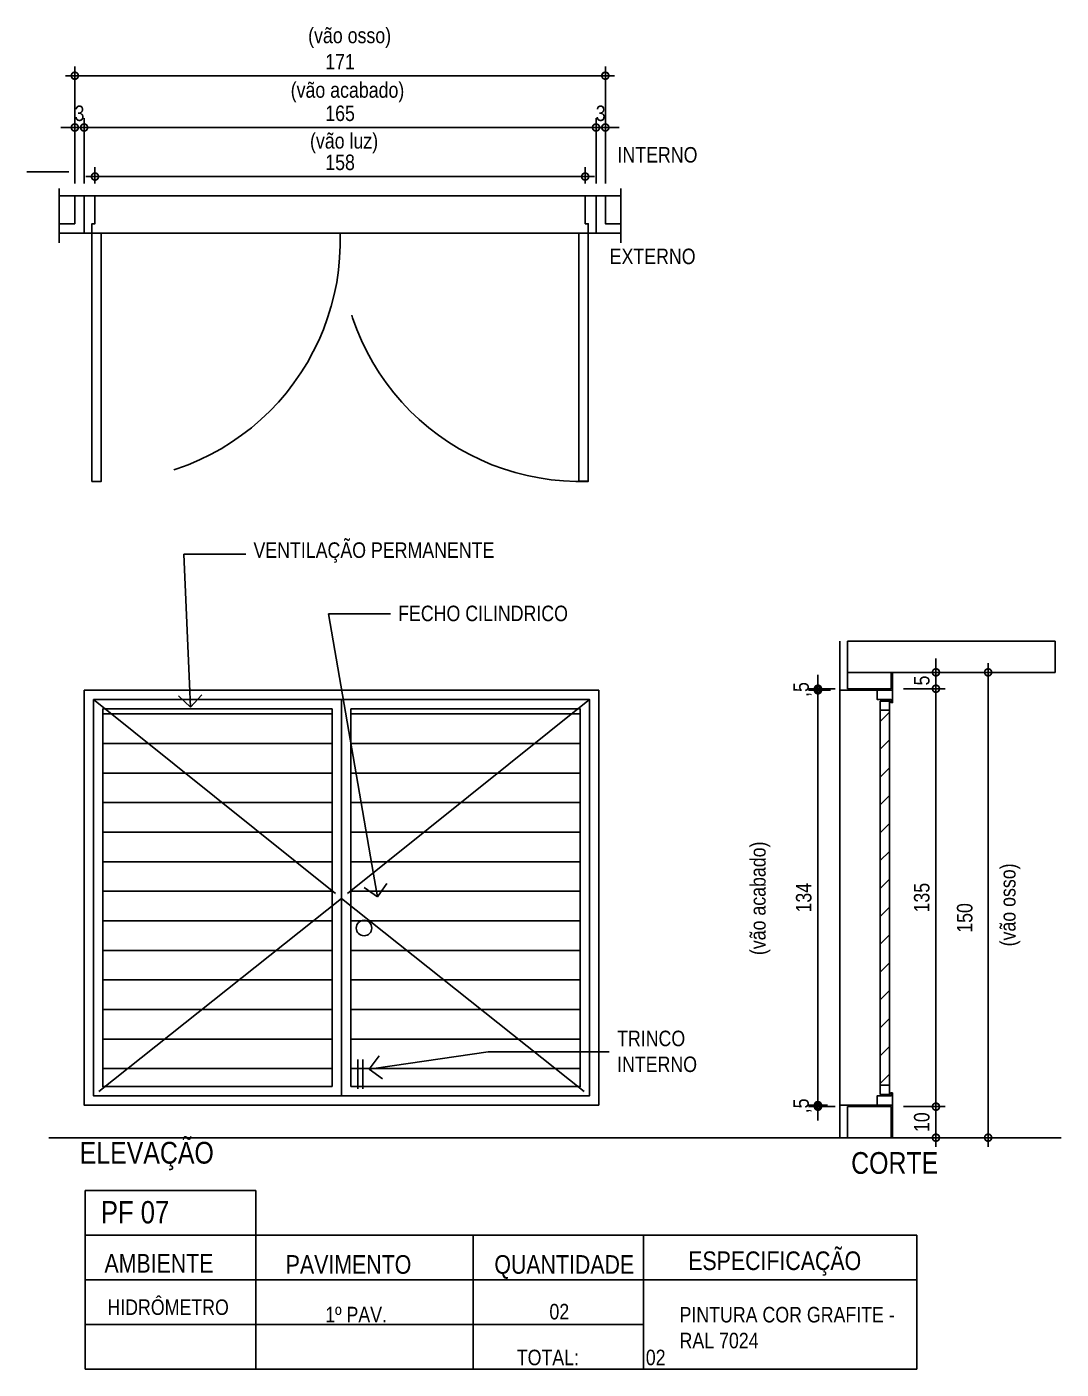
# Model space of a CAD drawing. Header units: metres. Extents: x -0.2 to 45.9, y -54 to 5.7.
# Drawn here: x 20.509 to 23.842, y 0.005 to 4.332 of the extents above; entities that cross this region are included whole.
import ezdxf
from ezdxf import colors
from ezdxf.entities.mleader import LeaderData, LeaderLine
from ezdxf.math import Vec2, Vec3

# ---------------------------------------------------------------- set-up
doc = ezdxf.new("R2010")
doc.units = ezdxf.units.M
doc.header["$PDMODE"] = 35
doc.linetypes.add('DASHEDX2', pattern=[1.5, 1, -0.5])
for name, color, linetype in [('AR-CAIXILHO', 1, 'Continuous'), ('ARQ-ALV ACAB', 4, 'Continuous'), ('ARQ-ALV OSSO', 5, 'Continuous'), ('ARQ-ALV-ACAB', 1, 'Continuous'), ('ARQ-AUX', 7, 'Continuous'), ('ARQ-AUX1', 1, 'Continuous'), ('ARQ-AUX2', 2, 'Continuous'), ('ARQ-CAX', 1, 'Continuous'), ('ARQ-CAX @ 1', 1, 'Continuous'), ('ARQ-DIM', 2, 'Continuous'), ('ARQ-ENCH', 1, 'Continuous'), ('ARQ-EST', 2, 'Continuous'), ('ARQ-PRJ', 7, 'DASHEDX2'), ('ARQ-SIM', 1, 'Continuous'), ('ARQ-TXT', 2, 'Continuous'), ('ES-CORTE', 2, 'Continuous')]:
    doc.layers.add(name, color=color, linetype=linetype)
doc.styles.add('Adesa', font='ARIALN.TTF')
doc.styles.get("Standard").update_dxf_attribs({"font": 'arial.ttf'})
doc.dimstyles.new('ADESA 1-0025', dxfattribs={"dimtxt": 0.05, "dimasz": 0.045, "dimexe": 0.03, "dimexo": 0.04, "dimgap": 0.02, "dimtad": 1, "dimtoh": 1, "dimdec": 0, "dimlfac": 100, "dimzin": 4, "dimtxsty": 'Adesa', "dimblk": 'DOTSMALL', "dimcen": 1, "dimdle": 0.03, "dimclrd": 1, "dimclre": 1, "dimclrt": 256, "dimazin": 1, "dimtm": 1e-09, "dimtfac": 1, "dimtdec": 0, "dimtix": 1, "dimtmove": 2, "dimatfit": 0, "dimldrblk": 'DOTSMALL', "dimfxl": 0.8, "dimtvp": 2, "dimtolj": 1, "dimtzin": 0, "dimarcsym": 0})

# ---------------------------------------------------------------- blocks, each defined once
blk = doc.blocks.new('*U83')
for points in [[(0, -0.17), (0.025, -0.17), (0.025, -0.14), (0.035, -0.14), (0.035, -0.05), (0, -0.05), (0, -0.17)], [(1.65, -0.17), (1.625, -0.17), (1.625, -0.14), (1.615, -0.14), (1.615, -0.05), (1.65, -0.05), (1.65, -0.17)], [(0.025, -0.17), (0.025, -0.97), (0.055, -0.97), (0.055, -0.17)], [(1.625, -0.17), (1.625, -0.9702), (1.595, -0.9702), (1.595, -0.17)]]:
    blk.add_lwpolyline(points, close=True)
at = {"layer": 'ARQ-PRJ'}
for centre, start, end in [((0.0505, -0.1958), 268.1178, 1.9074), ((1.5995, -0.1958), 178.0926, 271.8822)]:
    blk.add_arc(centre, 0.775, start, end, dxfattribs=at)
blk = doc.blocks.new('_DotSmall')
at = {"color": 0, "linetype": 'ByBlock', "const_width": 0.5}
blk.add_lwpolyline([(-0.0625, 0, 1), (0.0625, 0, 1)], format="xyb", close=True, dxfattribs=at)
blk = doc.blocks.new('*D86')
at = {"layer": 'ARQ-DIM', "color": 1, "lineweight": -2, "transparency": 16777216}
for p, q in [((23.2842, 2.2512), (23.6371, 2.2512)), ((23.6071, 0.7212), (23.6071, 2.2812)), ((23.3442, 0.7512), (23.6371, 0.7512))]:
    blk.add_line(p, q, dxfattribs=at)
at = {"layer": 'Defpoints', "color": 0, "transparency": 16777216}
for p in [(23.2442, 2.2512), (23.6071, 2.2512), (23.3042, 0.7512)]:
    blk.add_point(p, dxfattribs=at)
at = {"layer": 'ARQ-DIM', "color": 1, "lineweight": -2, "transparency": 16777216, "xscale": 0.045, "yscale": 0.045, "zscale": 0.045}
for p, rotation in [((23.6071, 2.2512), 90), ((23.6071, 0.7512), 270)]:
    blk.add_blockref('_DotSmall', p, dxfattribs=dict(at, rotation=rotation))
at = {"layer": 'ARQ-DIM', "transparency": 16777216, "insert": (23.5318, 1.4595), "char_height": 0.05, "attachment_point": 5, "rotation": 90, "style": 'Adesa'}
blk.add_mtext('\\A1;150', dxfattribs=at)
blk = doc.blocks.new('*D87')
at = {"layer": 'ARQ-DIM', "color": 1, "lineweight": -2, "transparency": 16777216}
for p, q in [((23.0585, 2.1984), (23.0585, 2.2434)), ((23.1142, 2.1984), (23.0285, 2.1984)), ((23.0892, 2.1934), (23.0285, 2.1934)), ((23.0585, 2.1984), (23.0585, 2.1934)), ((23.0585, 2.1934), (23.0585, 2.1484))]:
    blk.add_line(p, q, dxfattribs=at)
at = {"layer": 'Defpoints', "color": 0, "transparency": 16777216}
for p in [(23.0585, 2.1934), (23.1292, 2.1934), (23.1542, 2.1984)]:
    blk.add_point(p, dxfattribs=at)
at = {"layer": 'ARQ-DIM', "color": 1, "lineweight": -2, "transparency": 16777216, "xscale": 0.045, "yscale": 0.045, "zscale": 0.045}
for p, rotation in [((23.0585, 2.1984), 270), ((23.0585, 2.1934), 90)]:
    blk.add_blockref('_DotSmall', p, dxfattribs=dict(at, rotation=rotation))
at = {"layer": 'ARQ-DIM', "transparency": 16777216, "insert": (23.0086, 2.1959), "char_height": 0.05, "attachment_point": 5, "rotation": 90, "style": 'Adesa'}
blk.add_mtext('\\A1;,5', dxfattribs=at)
blk = doc.blocks.new('*D88')
at = {"layer": 'ARQ-DIM', "color": 1, "lineweight": -2, "transparency": 16777216}
for p, q in [((23.0585, 2.2234), (23.0585, 0.8262)), ((23.0985, 2.1934), (23.0885, 2.1934)), ((23.0892, 0.8562), (23.0285, 0.8562))]:
    blk.add_line(p, q, dxfattribs=at)
at = {"layer": 'Defpoints', "color": 0, "transparency": 16777216}
for p in [(23.0585, 2.1934), (23.0585, 0.8562), (23.1292, 0.8562)]:
    blk.add_point(p, dxfattribs=at)
at = {"layer": 'ARQ-DIM', "color": 1, "lineweight": -2, "transparency": 16777216, "xscale": 0.045, "yscale": 0.045, "zscale": 0.045}
for p, rotation in [((23.0585, 2.1934), 90), ((23.0585, 0.8562), 270)]:
    blk.add_blockref('_DotSmall', p, dxfattribs=dict(at, rotation=rotation))
at = {"layer": 'ARQ-DIM', "transparency": 16777216, "insert": (23.013, 1.5248), "char_height": 0.05, "attachment_point": 5, "rotation": 90, "style": 'Adesa'}
blk.add_mtext('\\A1;134', dxfattribs=at)
blk = doc.blocks.new('*D91')
at = {"layer": 'ARQ-DIM', "color": 1, "lineweight": -2, "transparency": 16777216}
for p, q in [((23.0585, 0.8562), (23.0585, 0.9012)), ((23.0892, 0.8562), (23.0285, 0.8562)), ((23.1142, 0.8512), (23.0285, 0.8512)), ((23.0585, 0.8562), (23.0585, 0.8512)), ((23.0585, 0.8512), (23.0585, 0.8062))]:
    blk.add_line(p, q, dxfattribs=at)
at = {"layer": 'Defpoints', "color": 0, "transparency": 16777216}
for p in [(23.0585, 0.8512), (23.1292, 0.8562), (23.1542, 0.8512)]:
    blk.add_point(p, dxfattribs=at)
at = {"layer": 'ARQ-DIM', "color": 1, "lineweight": -2, "transparency": 16777216, "xscale": 0.045, "yscale": 0.045, "zscale": 0.045}
for p, rotation in [((23.0585, 0.8562), 270), ((23.0585, 0.8512), 90)]:
    blk.add_blockref('_DotSmall', p, dxfattribs=dict(at, rotation=rotation))
at = {"layer": 'ARQ-DIM', "transparency": 16777216, "insert": (23.0086, 0.8537), "char_height": 0.05, "attachment_point": 5, "rotation": 90, "style": 'Adesa'}
blk.add_mtext('\\A1;,5', dxfattribs=at)
blk = doc.blocks.new('*D92')
at = {"layer": 'ARQ-DIM', "color": 1, "lineweight": -2, "transparency": 16777216}
for p, q in [((23.4389, 0.8812), (23.4389, 0.7212)), ((23.3342, 0.8512), (23.4689, 0.8512)), ((23.3342, 0.7512), (23.4689, 0.7512))]:
    blk.add_line(p, q, dxfattribs=at)
at = {"layer": 'Defpoints', "color": 0, "transparency": 16777216}
for p in [(23.2942, 0.8512), (23.2942, 0.7512), (23.4389, 0.7512)]:
    blk.add_point(p, dxfattribs=at)
at = {"layer": 'ARQ-DIM', "color": 1, "lineweight": -2, "transparency": 16777216, "xscale": 0.045, "yscale": 0.045, "zscale": 0.045}
for p, rotation in [((23.4389, 0.8512), 90), ((23.4389, 0.7512), 270)]:
    blk.add_blockref('_DotSmall', p, dxfattribs=dict(at, rotation=rotation))
at = {"layer": 'ARQ-DIM', "transparency": 16777216, "insert": (23.3934, 0.8012), "char_height": 0.05, "attachment_point": 5, "rotation": 90, "style": 'Adesa'}
blk.add_mtext('\\A1;10', dxfattribs=at)
blk = doc.blocks.new('*D89')
at = {"layer": 'ARQ-DIM', "color": 1, "lineweight": -2, "transparency": 16777216}
for p, q in [((23.4389, 0.8212), (23.4389, 2.2284)), ((23.3342, 2.1984), (23.4689, 2.1984)), ((23.3342, 0.8512), (23.4689, 0.8512))]:
    blk.add_line(p, q, dxfattribs=at)
at = {"layer": 'Defpoints', "color": 0, "transparency": 16777216}
for p in [(23.2942, 2.1984), (23.4389, 2.1984), (23.2942, 0.8512)]:
    blk.add_point(p, dxfattribs=at)
at = {"layer": 'ARQ-DIM', "color": 1, "lineweight": -2, "transparency": 16777216, "xscale": 0.045, "yscale": 0.045, "zscale": 0.045}
for p, rotation in [((23.4389, 2.1984), 90), ((23.4389, 0.8512), 270)]:
    blk.add_blockref('_DotSmall', p, dxfattribs=dict(at, rotation=rotation))
at = {"layer": 'ARQ-DIM', "transparency": 16777216, "insert": (23.3934, 1.5248), "char_height": 0.05, "attachment_point": 5, "rotation": 90, "style": 'Adesa'}
blk.add_mtext('\\A1;135', dxfattribs=at)
blk = doc.blocks.new('*D90')
at = {"layer": 'ARQ-DIM', "color": 1, "lineweight": -2, "transparency": 16777216}
for p, q in [((23.4389, 2.2512), (23.4389, 2.2962)), ((23.4389, 2.1984), (23.4389, 2.2512)), ((23.4416, 2.2512), (23.4689, 2.2512)), ((23.4389, 2.1984), (23.4389, 2.1534)), ((23.4416, 2.1984), (23.4689, 2.1984))]:
    blk.add_line(p, q, dxfattribs=at)
at = {"layer": 'Defpoints', "color": 0, "transparency": 16777216}
for p in [(23.4016, 2.2512), (23.4389, 2.2512), (23.4016, 2.1984)]:
    blk.add_point(p, dxfattribs=at)
at = {"layer": 'ARQ-DIM', "color": 1, "lineweight": -2, "transparency": 16777216, "xscale": 0.045, "yscale": 0.045, "zscale": 0.045}
for p, rotation in [((23.4389, 2.2512), 270), ((23.4389, 2.1984), 90)]:
    blk.add_blockref('_DotSmall', p, dxfattribs=dict(at, rotation=rotation))
at = {"layer": 'ARQ-DIM', "transparency": 16777216, "insert": (23.3935, 2.2248), "char_height": 0.05, "attachment_point": 5, "rotation": 90, "style": 'Adesa'}
blk.add_mtext('\\A1;5', dxfattribs=at)
blk = doc.blocks.new('_Open90')
at = {"color": 0, "linetype": 'ByBlock', "lineweight": -2}
for p, q in [((0, 0), (-1, 0)), ((-0.5, 0.5), (0, 0)), ((0, 0), (-0.5, -0.5))]:
    blk.add_line(p, q, dxfattribs=at)
blk = doc.blocks.new('*D93')
at = {"layer": 'ARQ-DIM', "color": 1, "lineweight": -2, "transparency": 16777216}
for p, q in [((20.7283, 3.827), (20.7283, 3.8793)), ((22.3083, 3.827), (22.3083, 3.8793)), ((20.6983, 3.8493), (22.3383, 3.8493))]:
    blk.add_line(p, q, dxfattribs=at)
at = {"layer": 'Defpoints', "color": 0, "transparency": 16777216}
for p in [(22.3083, 3.8493), (20.7283, 3.787), (22.3083, 3.787)]:
    blk.add_point(p, dxfattribs=at)
at = {"layer": 'ARQ-DIM', "color": 1, "lineweight": -2, "transparency": 16777216, "xscale": 0.045, "yscale": 0.045, "zscale": 0.045, "rotation": 180}
blk.add_blockref('_DotSmall', (20.7283, 3.8493), dxfattribs=at)
at = {"layer": 'ARQ-DIM', "color": 1, "lineweight": -2, "transparency": 16777216, "xscale": 0.045, "yscale": 0.045, "zscale": 0.045}
blk.add_blockref('_DotSmall', (22.3083, 3.8493), dxfattribs=at)
at = {"layer": 'ARQ-DIM', "transparency": 16777216, "insert": (21.5183, 3.8948), "char_height": 0.05, "attachment_point": 5, "style": 'Adesa'}
blk.add_mtext('\\A1;158', dxfattribs=at)
blk = doc.blocks.new('*D94')
at = {"layer": 'ARQ-DIM', "color": 1, "lineweight": -2, "transparency": 16777216}
for p, q in [((20.6633, 3.827), (20.6633, 4.0375)), ((20.6933, 3.827), (20.6933, 4.0375)), ((20.6633, 4.0075), (20.6183, 4.0075)), ((20.6633, 4.0075), (20.6933, 4.0075)), ((20.6933, 4.0075), (20.7383, 4.0075))]:
    blk.add_line(p, q, dxfattribs=at)
at = {"layer": 'Defpoints', "color": 0, "transparency": 16777216}
for p in [(20.6933, 4.0075), (20.6633, 3.787), (20.6933, 3.787)]:
    blk.add_point(p, dxfattribs=at)
at = {"layer": 'ARQ-DIM', "color": 1, "lineweight": -2, "transparency": 16777216, "xscale": 0.045, "yscale": 0.045, "zscale": 0.045}
blk.add_blockref('_DotSmall', (20.6633, 4.0075), dxfattribs=at)
at = {"layer": 'ARQ-DIM', "color": 1, "lineweight": -2, "transparency": 16777216, "xscale": 0.045, "yscale": 0.045, "zscale": 0.045, "rotation": 180}
blk.add_blockref('_DotSmall', (20.6933, 4.0075), dxfattribs=at)
at = {"layer": 'ARQ-DIM', "transparency": 16777216, "insert": (20.6783, 4.053), "char_height": 0.05, "attachment_point": 5, "style": 'Adesa'}
blk.add_mtext('\\A1;3', dxfattribs=at)
blk = doc.blocks.new('*D84')
at = {"layer": 'ARQ-DIM', "color": 1, "lineweight": -2, "transparency": 16777216}
for p, q in [((20.6933, 3.827), (20.6933, 4.0375)), ((22.3433, 3.827), (22.3433, 4.0375)), ((20.6633, 4.0075), (22.3733, 4.0075))]:
    blk.add_line(p, q, dxfattribs=at)
at = {"layer": 'Defpoints', "color": 0, "transparency": 16777216}
for p in [(22.3433, 4.0075), (20.6933, 3.787), (22.3433, 3.787)]:
    blk.add_point(p, dxfattribs=at)
at = {"layer": 'ARQ-DIM', "color": 1, "lineweight": -2, "transparency": 16777216, "xscale": 0.045, "yscale": 0.045, "zscale": 0.045, "rotation": 180}
blk.add_blockref('_DotSmall', (20.6933, 4.0075), dxfattribs=at)
at = {"layer": 'ARQ-DIM', "color": 1, "lineweight": -2, "transparency": 16777216, "xscale": 0.045, "yscale": 0.045, "zscale": 0.045}
blk.add_blockref('_DotSmall', (22.3433, 4.0075), dxfattribs=at)
at = {"layer": 'ARQ-DIM', "transparency": 16777216, "insert": (21.5183, 4.053), "char_height": 0.05, "attachment_point": 5, "style": 'Adesa'}
blk.add_mtext('\\A1;165', dxfattribs=at)
blk = doc.blocks.new('*D95')
at = {"layer": 'ARQ-DIM', "color": 1, "lineweight": -2, "transparency": 16777216}
for p, q in [((22.3433, 3.827), (22.3433, 4.0375)), ((22.3733, 3.827), (22.3733, 4.0375)), ((22.3433, 4.0075), (22.2983, 4.0075)), ((22.3733, 4.0075), (22.3433, 4.0075)), ((22.3733, 4.0075), (22.4183, 4.0075))]:
    blk.add_line(p, q, dxfattribs=at)
at = {"layer": 'Defpoints', "color": 0, "transparency": 16777216}
for p in [(22.3433, 4.0075), (22.3433, 3.787), (22.3733, 3.787)]:
    blk.add_point(p, dxfattribs=at)
at = {"layer": 'ARQ-DIM', "color": 1, "lineweight": -2, "transparency": 16777216, "xscale": 0.045, "yscale": 0.045, "zscale": 0.045}
blk.add_blockref('_DotSmall', (22.3433, 4.0075), dxfattribs=at)
at = {"layer": 'ARQ-DIM', "color": 1, "lineweight": -2, "transparency": 16777216, "xscale": 0.045, "yscale": 0.045, "zscale": 0.045, "rotation": 180}
blk.add_blockref('_DotSmall', (22.3733, 4.0075), dxfattribs=at)
at = {"layer": 'ARQ-DIM', "transparency": 16777216, "insert": (22.3583, 4.053), "char_height": 0.05, "attachment_point": 5, "style": 'Adesa'}
blk.add_mtext('\\A1;3', dxfattribs=at)
blk = doc.blocks.new('*D85')
at = {"layer": 'ARQ-DIM', "color": 1, "lineweight": -2, "transparency": 16777216}
for p, q in [((20.6633, 3.9362), (20.6633, 4.2044)), ((22.3733, 3.9362), (22.3733, 4.2044)), ((22.4033, 4.1744), (20.6333, 4.1744))]:
    blk.add_line(p, q, dxfattribs=at)
at = {"layer": 'Defpoints', "color": 0, "transparency": 16777216}
for p in [(20.6633, 4.1744), (20.6633, 3.8962), (22.3733, 3.8962)]:
    blk.add_point(p, dxfattribs=at)
at = {"layer": 'ARQ-DIM', "color": 1, "lineweight": -2, "transparency": 16777216, "xscale": 0.045, "yscale": 0.045, "zscale": 0.045, "rotation": 180}
blk.add_blockref('_DotSmall', (20.6633, 4.1744), dxfattribs=at)
at = {"layer": 'ARQ-DIM', "color": 1, "lineweight": -2, "transparency": 16777216, "xscale": 0.045, "yscale": 0.045, "zscale": 0.045}
blk.add_blockref('_DotSmall', (22.3733, 4.1744), dxfattribs=at)
at = {"layer": 'ARQ-DIM', "transparency": 16777216, "insert": (21.5183, 4.2195), "char_height": 0.05, "attachment_point": 5, "style": 'Adesa'}
blk.add_mtext('\\A1;171', dxfattribs=at)

msp = doc.modelspace()

# ---------------------------------------------------------------- hatches: boundary and pattern name
at = {"layer": 'ARQ-AUX'}
h = msp.add_hatch(dxfattribs=at)
h.set_pattern_fill('LINE', color=256, scale=0.03)
h.set_pattern_definition([(0, (-10.88875, -28.26781), (0, 0.09525), [])])
h.paths.add_polyline_path([(22.2923, 2.1334), (21.5528, 2.1334), (21.5528, 0.9162), (22.2923, 0.9162)])
h.paths.add_polyline_path([(21.4928, 2.1334), (20.7533, 2.1334), (20.7533, 0.9162), (21.4928, 0.9162)])
h = msp.add_hatch(dxfattribs=at)
h.set_pattern_fill('ANSI31', color=256, scale=0.02)
h.set_pattern_definition([(45, (-27.916097, -0.050013), (-0.04490128, 0.04490128), [])])
h.paths.add_polyline_path([(23.2893, 2.1288), (23.2593, 2.1288), (23.2593, 0.9208), (23.2893, 0.9208)])

# ---------------------------------------------------------------- linework, layer by layer
at = {"color": 7, "linetype": 'ByBlock', "ltscale": 0.5}
for p, q in [((23.2593, 0.9208), (23.2593, 2.1288)), ((23.2893, 2.1588), (23.2893, 0.9208))]:
    msp.add_line(p, q, dxfattribs=at)
for points in [[(20.6133, 3.8108), (20.6133, 3.6361)], [(22.4233, 3.8108), (22.4233, 3.6361)]]:
    msp.add_lwpolyline(points)
at = {"layer": 'AR-CAIXILHO'}
for p, q in [((23.2492, 2.1638, 0), (23.2942, 2.1638, 0)), ((23.2492, 2.1638, 0), (23.2942, 2.1638, 0)), ((23.2542, 2.1638, 0), (23.2942, 2.1638, 0)), ((23.2492, 0.8858, 0), (23.2942, 0.8858, 0)), ((23.2492, 0.8858, 0), (23.2942, 0.8858, 0)), ((23.2542, 0.8858, 0), (23.2942, 0.8858, 0))]:
    msp.add_line(p, q, dxfattribs=at)
for points in [[(23.2992, 2.1538), (23.2992, 2.1934), (23.2992, 2.1934), (23.2992, 2.1934), (23.2492, 2.1934), (23.2492, 2.1934), (23.2492, 2.1934), (23.2492, 2.1638), (23.2492, 2.1638), (23.2942, 2.1638), (23.2942, 2.1538), (23.2992, 2.1538), (23.2992, 2.1538), (23.2992, 2.1538)], [(23.2992, 0.8958), (23.2992, 0.8562), (23.2992, 0.8562), (23.2992, 0.8562), (23.2492, 0.8562), (23.2492, 0.8562), (23.2492, 0.8562), (23.2492, 0.8858), (23.2492, 0.8858), (23.2942, 0.8858), (23.2942, 0.8958), (23.2992, 0.8958), (23.2992, 0.8958), (23.2992, 0.8958)]]:
    msp.add_lwpolyline(points, dxfattribs=at)
at = {"layer": 'AR-CAIXILHO', "color": 1}
for points in [[(23.2593, 2.1588), (23.2893, 2.1588), (23.2893, 2.1288), (23.2593, 2.1288)], [(23.2593, 0.8908), (23.2893, 0.8908), (23.2893, 0.9208), (23.2593, 0.9208)]]:
    msp.add_lwpolyline(points, close=True, dxfattribs=at)
at = {"layer": 'ARQ-ALV ACAB', "color": 4}
for p, q in [((23.1292, 2.3512), (23.1292, 2.1934)), ((23.2992, 2.1934), (23.2992, 2.2512)), ((23.1292, 2.1934), (23.2992, 2.1934))]:
    msp.add_line(p, q, dxfattribs=at)
at = {"layer": 'ARQ-ALV ACAB'}
for points in [[(20.6633, 3.787), (20.6933, 3.787), (20.6933, 3.697), (20.6933, 3.697), (20.6933, 3.667), (20.6133, 3.667)], [(22.3733, 3.787), (22.3433, 3.787), (22.3433, 3.697), (22.3433, 3.697), (22.3433, 3.667), (22.4233, 3.667)]]:
    msp.add_lwpolyline(points, dxfattribs=at)
at = {"layer": 'ARQ-ALV OSSO'}
for p, q in [((23.1542, 2.2512), (23.1542, 2.1984)), ((23.2942, 2.1984), (23.2942, 2.2512)), ((23.1542, 2.1984), (23.2942, 2.1984)), ((23.1542, 0.7512), (23.1542, 0.8512)), ((23.1542, 0.8512), (23.2942, 0.8512)), ((23.2942, 0.8512), (23.2942, 0.7512))]:
    msp.add_line(p, q, dxfattribs=at)
at = {"layer": 'ARQ-ALV-ACAB', "color": 4}
msp.add_lwpolyline([(23.1292, 0.7512), (23.1292, 0.8562), (23.2992, 0.8562), (23.2992, 0.7512)], dxfattribs=at)
at = {"layer": 'ARQ-AUX'}
for points in [[(20.7283, 3.787), (22.3083, 3.787)], [(20.7483, 3.667), (22.2883, 3.667)], [(23.1292, 2.1934), (23.1292, 0.8562)]]:
    msp.add_lwpolyline(points, dxfattribs=at)
at = {"layer": 'ARQ-AUX1'}
for points in [[(20.6435, 3.8643), (20.5087, 3.8643)], [(21.4928, 0.9162), (20.7533, 0.9162), (20.7533, 2.1334), (21.4928, 2.1334)], [(21.4928, 2.1334), (21.4928, 0.9162)], [(21.5228, 2.1634), (21.5228, 0.8862)], [(21.5528, 2.1334), (22.2923, 2.1334), (22.2923, 0.9162), (21.5528, 0.9162)], [(21.5528, 2.1334), (21.5528, 0.9162)]]:
    msp.add_lwpolyline(points, dxfattribs=at)
for points in [[(20.6933, 2.1934), (22.3523, 2.1934), (22.3523, 0.8562), (20.6933, 0.8562)], [(20.7233, 2.1634), (22.3223, 2.1634), (22.3223, 0.8862), (20.7233, 0.8862)]]:
    msp.add_lwpolyline(points, close=True, dxfattribs=at)
msp.add_circle((21.5955, 1.4271), 0.025, dxfattribs=at)
at = {"layer": 'ARQ-AUX2'}
for p, q in [((23.1542, 2.3512), (23.823, 2.3512)), ((23.1542, 2.2512), (23.823, 2.2512))]:
    msp.add_line(p, q, dxfattribs=at)
for points in [[(20.6133, 3.697), (20.6633, 3.697), (20.6633, 3.787), (20.6133, 3.787)], [(22.4133, 3.697), (22.3733, 3.697), (22.3733, 3.787), (22.4233, 3.787)], [(22.4133, 3.697), (22.4233, 3.697)]]:
    msp.add_lwpolyline(points, dxfattribs=at)
at = {"layer": 'ARQ-CAX'}
for points in [[(23.2593, 2.1588), (23.2893, 2.1588)], [(23.2593, 0.8908), (23.2893, 0.8908)]]:
    msp.add_lwpolyline(points, dxfattribs=at)
at = {"layer": 'ARQ-DIM'}
msp.add_lwpolyline([(23.1542, 2.2512), (23.1542, 2.3512)], dxfattribs=at)
at = {"layer": 'ARQ-ENCH', "ltscale": 0.01}
for p, q in [((20.6968, 0.5805), (20.6968, 0.0051)), ((21.2468, 0.5805), (20.6968, 0.5805)), ((21.2468, 0.5805), (21.2468, 0.0051)), ((21.0354, 0.4366), (20.6968, 0.4366)), ((20.6968, 0.0051), (20.6968, 0.4366)), ((20.6968, 0.0051), (20.6968, 0.4366)), ((23.3771, 0.4366), (21.0354, 0.4366)), ((21.9468, 0.4366), (21.9468, 0.0051)), ((22.4968, 0.4366), (22.4968, 0.0051)), ((23.3771, 0.4366), (23.3771, 0.0051)), ((23.3771, 0.2928), (20.6968, 0.2928)), ((22.4968, 0.1489), (20.6968, 0.1489)), ((22.4968, 0.1489), (20.6968, 0.1489)), ((23.3771, 0.0051), (20.6968, 0.0051)), ((23.3771, 0.0051), (20.6968, 0.0051))]:
    msp.add_line(p, q, dxfattribs=at)
at = {"layer": 'ARQ-EST', "color": 8}
msp.add_lwpolyline([(23.823, 2.2512), (23.823, 2.3512)], dxfattribs=at)
at = {"layer": 'ARQ-PRJ'}
for points in [[(20.7233, 2.1634), (21.5228, 1.5223), (20.7233, 0.8862)], [(22.3223, 2.1634), (21.5228, 1.5223), (22.3223, 0.8862)], [(21.5758, 1.0033), (21.5758, 0.9088)], [(21.5921, 1.0033), (21.5921, 0.9088)]]:
    msp.add_lwpolyline(points, dxfattribs=at)
at = {"layer": 'ES-CORTE'}
msp.add_line((23.8425, 0.7512), (20.5795, 0.7512), dxfattribs=at)

# ---------------------------------------------------------------- block references
at = {"layer": 'ARQ-CAX @ 1', "xscale": -1}
msp.add_blockref('*U83', (22.3433, 3.837), dxfattribs=at)

# ---------------------------------------------------------------- texts
at = {"layer": 'ARQ-TXT', "ltscale": 0.01, "char_height": 0.05, "attachment_point": 1}
for s, insert, width in [('{\\fArial Narrow|b0|i0|c0|p34;(vão osso)}', (21.4154, 4.3293), 0.26445), ('{\\fArial Narrow|b0|i0|c0|p34;(vão acabado)}', (21.3591, 4.1534), 0.834027), ('{\\fArial Narrow|b0|i0|c0|p34;(vão luz)}', (21.4214, 3.9896), 0.26445), ('{\\fArial Narrow|b0|i0|c0|p34;INTERNO}', (22.4125, 3.9445), 0.26388), ('{\\fArial Narrow|b0|i0|c0|p34;EXTERNO}', (22.3873, 3.617), 0.26388)]:
    msp.add_mtext(s, dxfattribs=dict(at, insert=insert, width=width))
at = {"layer": 'ARQ-TXT', "ltscale": 0.01, "char_height": 0.05, "attachment_point": 1, "rotation": 90}
for s, insert, width in [('{\\fArial Narrow|b0|i0|c0|p34;(vão acabado)}', (22.8399, 1.3397), 0.454027), ('{\\fArial Narrow|b0|i0|c0|p34;(vão osso)}', (23.6454, 1.3678), 0.26445)]:
    msp.add_mtext(s, dxfattribs=dict(at, insert=insert, width=width))
at = {"layer": 'ARQ-TXT', "char_height": 0.07, "attachment_point": 1, "style": 'Adesa'}
for s, insert, width in [('ELEVAÇÃO', (20.6791, 0.7377), 0.551174), ('CORTE', (23.1656, 0.7047), 0.495551)]:
    msp.add_mtext(s, dxfattribs=dict(at, insert=insert, width=width))
at = {"layer": 'ARQ-TXT', "ltscale": 0.01, "style": 'Adesa'}
for s, insert, char_height, width, attachment_point in [('PF 07', (20.7474, 0.5469), 0.072, 0.605305, 1), ('ESPECIFICAÇÃO', (22.9192, 0.3846), 0.06, 0.605305, 2), ('AMBIENTE', (20.9345, 0.3763), 0.06, 0.605305, 2), ('PAVIMENTO', (21.5455, 0.3726), 0.06, 0.605305, 2), ('QUANTIDADE', (22.2409, 0.3726), 0.06, 0.605305, 2), ('HIDRÔMETRO', (20.7684, 0.2045), 0.05, 0.542237, 4), ('\\pi0.17705;1º PAV.', (21.2933, 0.181), 0.05, 0.542237, 4), ('02', (22.2249, 0.1901), 0.05, 0.512462, 5), ('PINTURA COR GRAFITE - RAL 7024', (22.6125, 0.2057), 0.05, 0.71814, 1), ('TOTAL:^I 02', (22.0878, 0.0678), 0.05, 0.749738, 1)]:
    msp.add_mtext(s, dxfattribs=dict(at, insert=insert, char_height=char_height, width=width, attachment_point=attachment_point))

# ---------------------------------------------------------------- dimensions: what is measured, and where the dimension line sits
at = {"layer": 'ARQ-DIM'}
for base, p1, p2, picture, middle in [((20.6633, 4.1744), (22.3733, 3.8962), (20.6633, 3.8962), '*D85', (21.5183, 4.2195)), ((20.6933, 4.0075), (20.6633, 3.787), (20.6933, 3.787), '*D94', (20.6783, 4.053)), ((22.3433, 4.0075), (20.6933, 3.787), (22.3433, 3.787), '*D84', (21.5183, 4.053)), ((22.3433, 4.0075), (22.3733, 3.787), (22.3433, 3.787), '*D95', (22.3583, 4.053)), ((22.3083, 3.8493), (20.7283, 3.787), (22.3083, 3.787), '*D93', (21.5183, 3.8948))]:
    dim = msp.add_linear_dim(base=base, p1=p1, p2=p2, dimstyle='ADESA 1-0025', dxfattribs=at)
    dim.commit()
    dim.dimension.update_dxf_attribs({"geometry": picture, "text_midpoint": middle})
for base, p1, p2, picture, middle in [((23.4389, 2.2512), (23.4016, 2.1984), (23.4016, 2.2512), '*D90', (23.3935, 2.2248)), ((23.0585, 0.8562), (23.0585, 2.1934), (23.1292, 0.8562), '*D88', (23.013, 1.5248)), ((23.4389, 2.1984), (23.2942, 0.8512), (23.2942, 2.1984), '*D89', (23.3934, 1.5248)), ((23.4389, 0.7512), (23.2942, 0.8512), (23.2942, 0.7512), '*D92', (23.3934, 0.8012))]:
    dim = msp.add_linear_dim(base=base, p1=p1, p2=p2, angle=90, dimstyle='ADESA 1-0025', dxfattribs=at)
    dim.commit()
    dim.dimension.update_dxf_attribs({"geometry": picture, "text_midpoint": middle})
dim = msp.add_linear_dim(base=(23.6071, 2.2512), p1=(23.3042, 0.7512), p2=(23.2442, 2.2512), angle=90, dimstyle='ADESA 1-0025', dxfattribs=at)
dim.commit()
dim.dimension.update_dxf_attribs({"geometry": '*D86', "text_midpoint": (23.5318, 1.4595), "dimtype": 160})
for base, p1, p2, picture, middle in [((23.0585, 2.1934), (23.1542, 2.1984), (23.1292, 2.1934), '*D87', (23.0086, 2.1959)), ((23.0585, 0.8512), (23.1292, 0.8562), (23.1542, 0.8512), '*D91', (23.0086, 0.8537))]:
    dim = msp.add_linear_dim(base=base, p1=p1, p2=p2, angle=90, dimstyle='ADESA 1-0025', override={"dimdec": 1}, dxfattribs=at)
    dim.commit()
    dim.dimension.update_dxf_attribs({"geometry": picture, "text_midpoint": middle})

# ---------------------------------------------------------------- leaders
at = {"layer": 'ARQ-SIM'}
ml = msp.add_multileader_mtext('Standard', dxfattribs=at)
ml.set_content('VENTILAÇÃO PERMANENTE', color=2, style='Adesa')
ml.set_leader_properties(color=256)
ml.set_arrow_properties(name='OPEN90')
ml.build(insert=Vec2(0, 0))
ml.multileader.update_dxf_attribs({"text_left_attachment_type": 2, "text_right_attachment_type": 2, "dogleg_length": 0.2, "arrow_head_size": 0.075})
ctx = ml.context
ctx.base_point, ctx.char_height, ctx.arrow_head_size, ctx.landing_gap_size, ctx.plane_origin = Vec3(21.2142, 2.6324), 0.05, 0.075, 0.025, Vec3(20.711, 2.4296)
ctx.left_attachment, ctx.right_attachment = 2, 2
notes = []
notes.append((ctx, [(1, (1, 1, 0), (21.0142, 2.6324), (1, 0), 0.2, [(0, [(21.0365, 2.1394)], 0, [])])]))
ctx.mtext.insert, ctx.mtext.flow_direction = Vec3(21.2392, 2.6702), 5
ml = msp.add_multileader_mtext('Standard', dxfattribs=at)
ml.set_content('FECHO CILINDRICO ', color=2, style='Adesa')
ml.set_leader_properties(color=256)
ml.set_arrow_properties(name='OPEN90')
ml.build(insert=Vec2(0, 0))
ml.multileader.update_dxf_attribs({"text_left_attachment_type": 2, "text_right_attachment_type": 2, "dogleg_length": 0.2, "arrow_head_size": 0.075})
ctx = ml.context
ctx.base_point, ctx.char_height, ctx.arrow_head_size, ctx.landing_gap_size, ctx.plane_origin = Vec3(21.6805, 2.4403), 0.05, 0.075, 0.025, Vec3(21.1773, 2.4296)
ctx.left_attachment, ctx.right_attachment = 2, 2
notes.append((ctx, [(1, (1, 1, 0), (21.4805, 2.4403), (1, 0), 0.2, [(0, [(21.6389, 1.5272)], 0, [])])]))
ctx.mtext.insert, ctx.mtext.flow_direction = Vec3(21.7055, 2.4662), 5
ml = msp.add_multileader_mtext('Standard', dxfattribs=at)
ml.set_content('TRINCO \\PINTERNO ', color=2, style='Adesa')
ml.set_leader_properties(color=256)
ml.set_arrow_properties(name='OPEN90')
ml.build(insert=Vec2(0, 0))
ml.multileader.update_dxf_attribs({"text_left_attachment_type": 2, "text_right_attachment_type": 2, "dogleg_length": 0.2, "arrow_head_size": 0.075})
ctx = ml.context
ctx.base_point, ctx.char_height, ctx.arrow_head_size, ctx.landing_gap_size, ctx.plane_origin = Vec3(22.3862, 1.0283), 0.05, 0.075, 0.025, Vec3(22.518, 1.653)
ctx.left_attachment, ctx.right_attachment = 2, 2
notes.append((ctx, [(1, (1, 1, 0), (21.9957, 1.0283), (1, 0), 0.3904, [(0, [(21.6122, 0.9725)], 0, [])])]))
ctx.mtext.insert, ctx.mtext.flow_direction = Vec3(22.4112, 1.0962), 5
for ctx, leaders in notes:
    for number, flags, end, landing, length, lines in leaders:
        leader = LeaderData()
        leader.index, (leader.has_last_leader_line, leader.has_dogleg_vector, leader.attachment_direction) = number, flags
        leader.last_leader_point, leader.dogleg_vector, leader.dogleg_length = Vec3(end), Vec3(landing), length
        for number, points, colour, breaks in lines:
            line = LeaderLine()
            line.index, line.vertices, line.color, line.breaks = number, Vec3.list(points), colors.encode_raw_color(colour), breaks
            leader.lines.append(line)
        ctx.leaders.append(leader)

doc.saveas('drawing.dxf')
